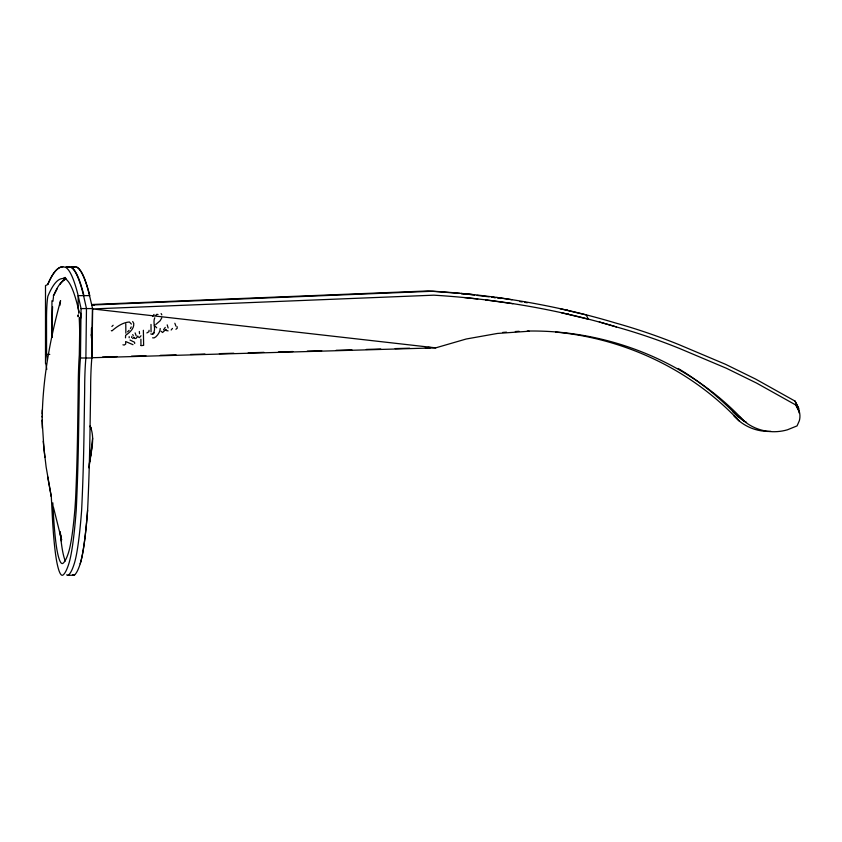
<?xml version="1.0" encoding="UTF-8"?>
<svg xmlns="http://www.w3.org/2000/svg" width="842" height="842" viewBox="0 0 842 842"><rect width="100%" height="100%" fill="white"/><g stroke="black" fill="none" stroke-linecap="round" stroke-linejoin="round"><path stroke-width="1.26" d="M79.653 339.6L79.632 330.053A30.238 2.631 -90 0 0 79.211 318.329M79.916 317.297L79.306 355.061A55.53 4.841 90 0 0 78.232 387.004L77.59 431.357A233.929 20.387 90 0 1 75.591 498.79L74.98 508.379A161.959 14.114 90 0 1 68.518 552.52A323.823 28.228 -90 0 1 63.645 562.698L63.203 563.13A142.203 12.398 90 0 1 57.656 553.383A105.955 9.23 -90 0 1 53.299 511.999L52.814 502.8M51.194 494.517L52.141 512.599A117.638 10.251 -90 0 0 57.267 564.245A153.918 13.419 -90 0 0 63.276 574.823A335.853 29.27 90 0 0 68.802 563.793A173.589 15.124 90 0 0 76.222 510.21A245.506 21.397 -90 0 0 78.59 433.472L79.243 390.699A43.795 3.821 90 0 1 80.464 357.997L81.053 308.572L77.99 294.9A510.063 44.458 -90 0 0 65.423 267.23L62.803 266.83A856.219 74.622 90 0 0 47.762 284.501L45.5 285.585L45.5 363.418A27.997 2.442 90 0 1 46.763 369.512M74.654 574.823A153.918 13.419 90 0 1 72.612 574.823A153.918 13.419 -90 0 0 74.654 574.823A335.853 29.27 -90 0 0 80.179 563.793A173.589 15.124 90 0 0 87.6 510.21A245.506 21.397 -90 0 0 89.968 433.472L90.631 390.699A43.795 3.821 -90 0 1 91.841 357.997L92.431 308.572L81.053 308.572M91.368 335.821L91.473 328.117M42.163 422.263C42.258 381.131 49.72 340.221 60.561 300.647L59.835 305.52M42.163 413.98L42.258 409.917M42.1 417.032L42.132 416.022M78.074 315.476L78.264 316.866M91.262 428.578L90.041 426.01C95.946 439.114 90.073 454.154 88.873 467.805M89.484 464.247L92.641 438.135M90.01 461.205L91.736 447.86M78.106 315.287L78.201 314.729M154.77 317.771C152.202 322.875 157.401 331.243 151.844 334.295L150.771 333.906M131.584 337.558L131.952 336.305M80.716 318.223L80.716 313.119M161.78 317.918L160.096 320.813L155.759 324.528M54.962 293.205L53.299 296.173L54.614 293.205A844.158 73.57 90 0 1 65.771 279.039M130.426 328.548L131.215 326.917M172.463 328.412L171.158 330.011M152.602 316.508L154.023 314.424M155.791 315.382L156.738 314.308L158.033 314.476M152.97 334.295L154.381 332.674M132.647 338.547L133.899 337.189M165.253 327.401L163.527 329.801M127.584 331.822L129.121 330.285M177.283 328.127L175.946 329.264M111.881 326.486L113.133 325.265M176.852 326.991L177.451 326.928M76.801 267.23A510.063 44.458 90 0 1 89.368 294.9L92.652 308.94L91.946 357.734L435.693 347.862L466.194 339.01L497.454 333.443L529.102 331.222M146.866 332.948L148.981 331.653L149.066 330.296M65.729 267.324A856.188 74.622 -90 0 1 66.992 266.956L71.191 267.23A510.063 44.458 90 0 1 83.758 294.9L83.926 295.626M502.632 332.443L506.484 332.169M515.304 331.548L519.04 331.285M91.978 304.509L427.936 290.953L459.721 293.405M102.608 357.008L117.038 356.587M131.468 356.177L145.898 355.756M160.338 355.345L176.083 354.892M190.513 354.482L204.943 354.061M219.373 353.651L233.802 353.23M248.243 352.819L263.988 352.366M278.418 351.956L292.848 351.535M307.277 351.125L321.718 350.714M336.147 350.293L351.893 349.84M366.323 349.43L380.752 349.009M395.182 348.599L409.622 348.188M425.357 347.735L430.609 347.578L427.999 347.283M165.895 329.401L162.58 332.516L161.106 331.274M168.095 330.895L166.095 330.359M132.604 334.706L133.404 335.348M141.003 335.769L139.477 337.568L138.046 336.905M141.088 345.652L143.635 345.357L143.372 330.264M68.223 266.83L69.918 266.83M74.191 266.83A856.219 74.622 -90 0 0 71.696 267.324A856.219 74.622 90 0 1 74.191 266.83L75.727 266.83M65.497 278.302L62.803 278.555A844.158 73.57 90 0 0 49.194 293.205L47.889 296.173A25.723 2.242 90 0 0 46.521 317.792L46.563 354.587A39.742 3.463 -90 0 1 47.405 360.397M51.941 317.792L52.288 317.792A25.723 2.242 -90 0 1 52.593 306.741M45.5 354.398L49.773 354.398M80.464 357.997L91.841 357.997M67.676 575.265L73.633 575.265M527.229 331.053C607.85 329.632 688.966 361.723 744.065 421.074A48.857 47.31 -44.1 0 0 767.03 431.22L772.135 431.693A48.857 47.31 -44.1 0 0 787.438 429.799L797.058 425.894L799.363 420.653A18.061 17.714 -28.6 0 0 799.479 412.18L795.89 405.055L756.495 383.036L726.383 368.259L679.978 348.662A601.125 587.369 -21.3 0 0 616.344 326.928C557.057 309.13 495.612 298.931 433.862 295.174L92.652 308.94L435.693 347.862M464.563 297.552L477.761 298.994M94.42 305.299L91.81 305.004L433.02 291.227C494.77 294.984 556.225 305.183 615.502 322.981A601.125 587.369 -21.3 0 1 679.147 344.715L725.541 364.312L755.653 379.089L795.058 401.118L798.637 408.244A18.061 17.714 -28.6 0 1 799.09 412.948M466.058 293.784L472.278 294.5M469.689 294.521L474.656 295.11M477.14 295.405L489.16 296.847M495.212 297.573L491.539 297.131L495.401 297.721M485.55 299.931L512.915 303.699M555.657 332.095C624.806 338.495 691.503 369.912 738.981 420.79A48.857 47.31 -44.1 0 0 761.947 430.946L767.051 431.409A48.857 47.31 -44.1 0 0 770.914 431.399M496.622 297.405L512.073 299.763M497.98 298.11L500.558 298.5M519.661 301.541L522.198 301.952M524.734 302.362L527.271 302.773M566.14 309.94L567.687 310.309M566.982 313.887L568.518 314.245M560.109 308.698L586.232 314.94L588.295 319.192L561.498 312.761M599.357 321.949L616.344 326.928M75.527 266.83L77.001 267.23A510.063 44.458 90 0 1 89.568 294.9L89.747 295.626L78.159 295.626L78.159 308.119A30.238 2.631 -90 0 1 78.843 313.487M65.992 279.397L63.034 278.449L65.139 277.439L66.939 280.081A498.338 43.437 -90 0 1 77.653 305.972L79.127 312.182M133.015 344.683L125.669 341.536L125.69 344.062L124.216 345.052L122.932 344.81M130.026 340.052L134.552 342.262L134.699 343.494M678.105 368.438C700.333 381.647 720.268 398.255 738.139 416.853A48.857 47.31 -44.1 0 0 746.601 422.4M168.126 327.991L167.211 324.875M739.15 416.39L744.065 421.074M734.066 416.106L738.981 420.79M732.529 411.443L738.139 416.853M154.328 325.254L156.717 327.812M131.415 324.086L129.394 322.002C122.837 322.412 116.775 326.643 111.933 330.895L111.323 330.664M174.841 323.254L175.936 326.138M165.769 329.769L166.232 330.611M160.19 328.517C160.685 331.969 155.191 339.273 152.613 337.831M139.33 331.485L139.53 333.727M137.804 336.021L135.994 338.463L134.594 338.484L133.773 337.337M135.109 332.916L136.172 335.716M125.5 337.853L125.616 335.337C129.5 332.622 134.31 328.717 133.752 323.433L132.689 321.539M161.127 313.571L161.811 314.845M795.058 401.118L798.637 408.244M795.89 405.055L799.479 412.18M90.304 426.578L90.673 427.304M80.148 317.981L80.232 318.223A12.588 1.095 90 0 0 80.39 318.497M53.456 507.326L61.613 540.006L60.066 531.628M47.626 476.667L51.215 496.306L46.131 466.973L43.994 448.839M78.085 315.918L78.169 316.455M59.982 532.165L61.434 541.174M42.111 420.158L43.868 447.481M43.205 441.176L44.879 457.248M91.346 334.337L91.473 338.21M42.205 423.137L42.342 428.22M151.002 324.423L151.065 331.885M140.898 339.221L140.951 345.399M129.173 336.632L129.184 337.747M125.784 323.823L125.858 333.19M52.288 317.792L52.288 337.4M51.941 300.752L51.941 337.4M66.655 574.823A153.918 13.419 90 0 0 68.697 574.823A335.853 29.27 90 0 0 74.222 563.793A173.589 15.124 90 0 0 81.632 510.21A245.506 21.397 90 0 0 84.011 433.472L84.663 390.699A43.795 3.821 90 0 1 85.884 357.997L86.473 308.572L83.411 294.9A510.063 44.458 -90 0 0 70.844 267.23M47.762 284.501A856.219 74.622 -90 0 1 62.803 266.83M66.076 267.324A856.219 74.622 -90 0 1 68.57 266.83M71.896 267.324A856.219 74.622 -90 0 1 74.391 266.83M52.972 301.268A25.723 2.242 -90 0 1 53.467 297.173M60.413 534.649A105.955 9.23 -90 0 0 63.066 553.373A142.203 12.398 90 0 0 65.329 560.972M55.372 292.332A844.158 73.57 90 0 1 57.424 288.374M59.898 284.501A844.158 73.57 90 0 1 64.866 279.649M87.6 510.21A173.589 15.124 -90 0 1 80.179 563.793M461.658 293.563L460.974 293.511L467.194 294.226L461.658 293.563"/></g></svg>
